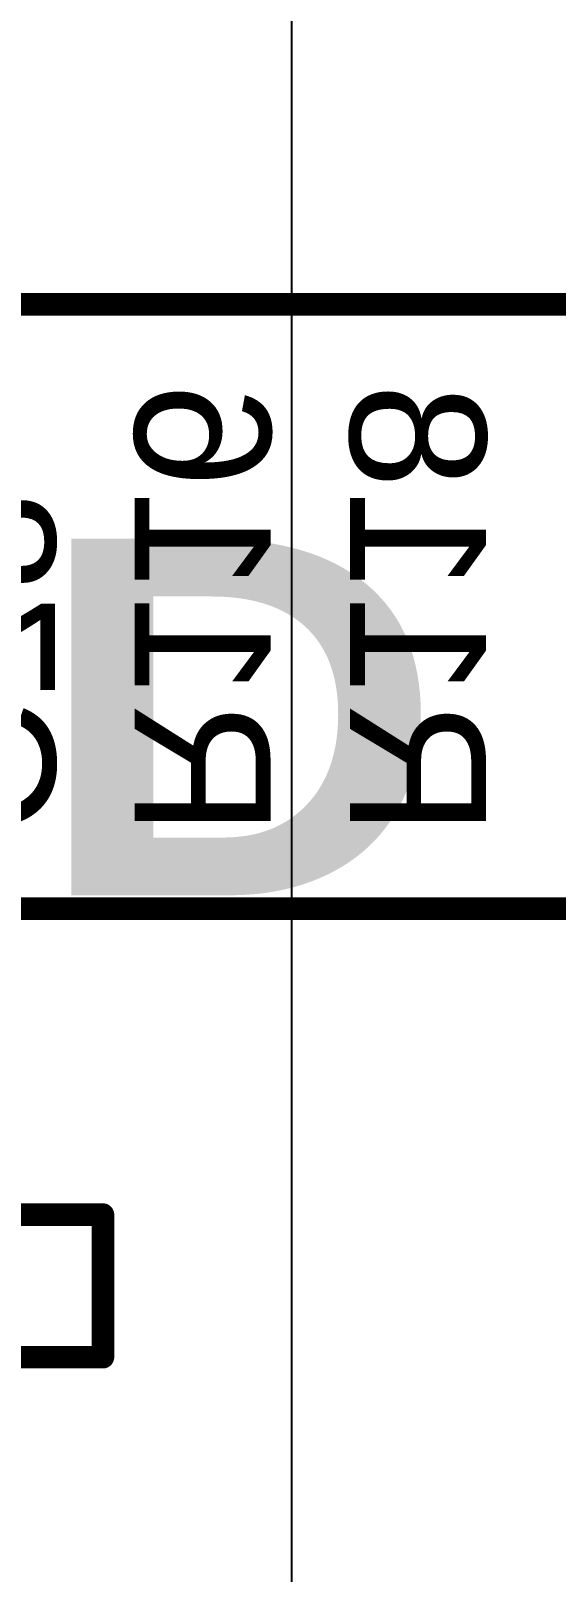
# Model space of a CAD drawing. Header units: inches. Extents: x 0 to 198, y 0 to 199.
# Drawn here: x 1.1624 to 1.2785, y 0.2689 to 0.6095 of the extents above; entities that cross this region are included whole.
import ezdxf

# ---------------------------------------------------------------- set-up
doc = ezdxf.new("R2010")
doc.units = ezdxf.units.IN
doc.header["$MEASUREMENT"] = 0
for name, color, linetype in [('Bottom Layer', 5, 'Continuous'), ('Bottom Overlay', 54, 'Continuous'), ('Layer 1', 16, 'Continuous'), ('Layer 2', 76, 'Continuous'), ('Top Layer', 1, 'Continuous'), ('Top Overlay', 2, 'Continuous')]:
    doc.layers.add(name, color=color, linetype=linetype)
doc.styles.add('Arial', font='', dxfattribs={"height": 0.2})
doc.styles.add('Arial Black_Bold', font='', dxfattribs={"height": 0.2})
doc.styles.get('Arial').set_extended_font_data('Arial')
doc.styles.get('Arial Black_Bold').set_extended_font_data('Arial Black', bold=True)

# ---------------------------------------------------------------- blocks, each defined once
blk = doc.blocks.new('DB128L_5_08_3P_GN_S_219')
at = {"layer": 'Top Overlay'}
for points in [[(0.49921, 0.14173, 0.005, 0.005, 0), (0.5189, 0.14173, 0.005, 0.005, 0)], [(0.5189, 0.11024, 0.005, 0.005, 0), (0.5189, 0.14173, 0.005, 0.005, 0)], [(0.49921, 0.11024, 0.005, 0.005, 0), (0.5189, 0.11024, 0.005, 0.005, 0)]]:
    blk.add_lwpolyline(points, format="xyseb", dxfattribs=at)
for points in [[(0.51765, 0.14173, 0.0025, 0.0025, 1), (0.52015, 0.14173, 0.0025, 0.0025, 1)], [(0.51765, 0.14173, 0.0025, 0.0025, 1), (0.52015, 0.14173, 0.0025, 0.0025, 1)], [(0.51765, 0.11024, 0.0025, 0.0025, 1), (0.52015, 0.11024, 0.0025, 0.0025, 1)], [(0.51765, 0.11024, 0.0025, 0.0025, 1), (0.52015, 0.11024, 0.0025, 0.0025, 1)]]:
    blk.add_lwpolyline(points, format="xyseb", close=True, dxfattribs=at)

msp = doc.modelspace()

# ---------------------------------------------------------------- linework, layer by layer
at = {"layer": 'Bottom Layer'}
for p, q in [((1.22, 1.081), (1.22, 0.52915)), ((1.22, 0.52915), (1.22, 0.46309)), ((1.22, 0.46309), (1.22, 0.38038)), ((1.22, 0.38038), (1.22, 0.35687)), ((1.22, 0.35687), (1.22, 0.27569)), ((1.22, 0.27569), (1.22, 0.16053))]:
    msp.add_line(p, q, dxfattribs=at)
at = {"layer": 'Bottom Overlay'}
for points in [[(1.12484, 0.549, 0.005, 0.005, 0), (1.32539, 0.549, 0.005, 0.005, 0)], [(1.12484, 0.41551, 0.005, 0.005, 0), (1.32539, 0.41551, 0.005, 0.005, 0)]]:
    msp.add_lwpolyline(points, format="xyseb", dxfattribs=at)
at = {"layer": 'Layer 1'}
for p, q in [((1.22, 1.081), (1.22, 0.46104)), ((1.22, 0.46104), (1.22, 0.38038)), ((1.22, 0.38038), (1.22, 0.28175)), ((1.22, 0.28175), (1.22, 0.26399))]:
    msp.add_line(p, q, dxfattribs=at)
at = {"layer": 'Layer 2'}
for p, q in [((1.22, 0.61176), (1.22, 0.55032)), ((1.22, 0.55032), (1.22, 0.46678)), ((1.22, 0.46678), (1.22, 0.42924)), ((1.22, 0.42924), (1.22, 0.38038)), ((1.22, 0.38038), (1.22, 0.28175)), ((1.22, 0.28175), (1.22, 0.2555))]:
    msp.add_line(p, q, dxfattribs=at)
at = {"layer": 'Top Layer'}
msp.add_line((1.22, 1.16061), (1.22, 0.02039), dxfattribs=at)

# ---------------------------------------------------------------- block references
msp.add_blockref('DB128L_5_08_3P_GN_S_219', (0.65946, 0.2062))

# ---------------------------------------------------------------- texts
at = {"layer": 'Bottom Overlay', "style": 'Arial', "text_generation_flag": 2}
for s, p in [('R116', (1.18539, 0.43142)), ('R118', (1.23297, 0.43142)), ('C78', (1.13781, 0.43142))]:
    msp.add_text(s, height=0.03, rotation=270, dxfattribs=at).set_placement(p)
at = {"layer": 'Top Overlay', "style": 'Arial Black_Bold'}
msp.add_text('GND', height=0.07874, rotation=360, dxfattribs=at).set_placement((0.97411, 0.41849))

doc.saveas('drawing.dxf')
